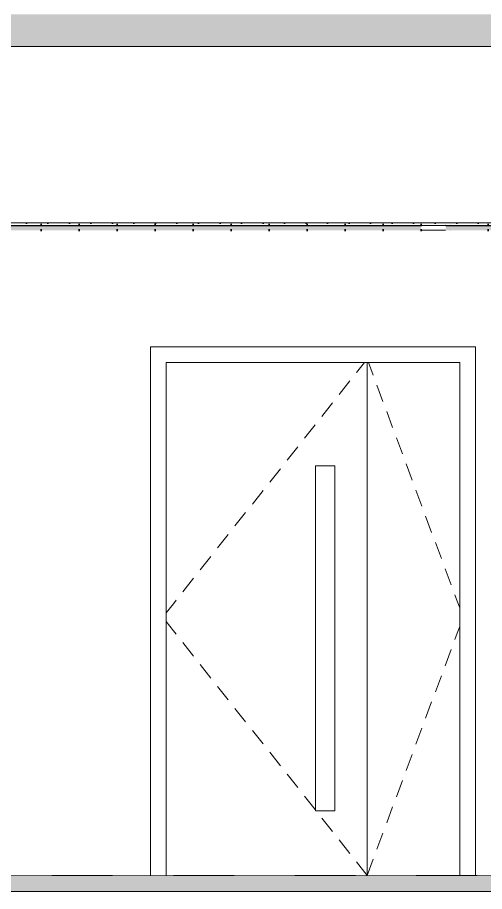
# Model space of a CAD drawing. Header units: millimetres. Extents: x -46169 to 228156, y -86316 to 18123.
# Drawn here: x 219208 to 221378, y -82605 to -78540 of the extents above; entities that cross this region are included whole.
import ezdxf

# ---------------------------------------------------------------- set-up
doc = ezdxf.new("R2010")
doc.units = ezdxf.units.MM
doc.header["$MEASUREMENT"] = 0
for name, pattern in [('Dashed', [2822.222233, 1411.111116, -1411.111116]), ('Dense Dotted', [176.388884, 0, -176.388884]), ('Wipeout_Contour', [1000, 0, -1000])]:
    doc.linetypes.add(name, pattern=pattern)
for name, color, linetype, lineweight, true_color in [('0_Pen_No__105', 7, 'Continuous', 15, 0xa6a6a6), ('A-20-M_Floor_Slab_Pen_No__102', 7, 'Continuous', 15, 0xcccccc), ('A-20-M_Floor_Slab_Pen_No__109', 7, 'Continuous', 15, 0xa6a6a6), ('A-20-M_Floor_Slab_Pen_No__162', 7, 'Continuous', 0, 0xe47200), ('New_A-20-M_Ceiling_Pen_No__102', 7, 'Continuous', 15, 0xcccccc), ('New_A-20-M_Ceiling_Pen_No__29', 7, 'Continuous', 50, 0x2a2a2a), ('New_A-20-M_Ceiling_Pen_No__81', 7, 'Continuous', 20, 0x6a6a6a), ('New_ArchiCAD Doors_Pen_No__63', 7, 'Continuous', 20, 0x606060)]:
    doc.layers.add(name, color=color, linetype=linetype, lineweight=lineweight, true_color=true_color)
for name, color, linetype in [('A-20-M_Floor_Slab', 7, 'Continuous'), ('New_A-20-M_Ceiling', 7, 'Continuous'), ('New_A-25-M_Wall_Int', 7, 'Continuous'), ('New_ArchiCAD Doors', 7, 'Continuous')]:
    doc.layers.add(name, color=color, linetype=linetype)
for name, color, linetype, lineweight in [('A-20-M_Floor_Slab_Pen_No__1', 7, 'Continuous', 13), ('A-20-M_Floor_Slab_Pen_No__146', 8, 'Continuous', 0), ('A-20-M_Floor_Slab_Pen_No__150', 7, 'Continuous', 0), ('A-20-M_Floor_Slab_Pen_No__194', 7, 'Continuous', 25)]:
    doc.layers.add(name, color=color, linetype=linetype, lineweight=lineweight)

# ---------------------------------------------------------------- blocks, each defined once
blk = doc.blocks.new('Section Elem_547_3', base_point=(223698.6, -82529.3))
at = {"color": 254, "linetype": 'Wipeout_Contour', "lineweight": 0, "ltscale": 925054.308069}
blk.add_wipeout([(222809.4, -82604.3), (222809.4, -82529.3), (209207.6, -82529.3), (209207.6, -82604.3)], dxfattribs=at).dxf.layer = 'A-20-M_Floor_Slab'
at = {"layer": 'A-20-M_Floor_Slab_Pen_No__109', "linetype": 'Continuous'}
h = blk.add_hatch(dxfattribs=at)
h.set_pattern_fill('Lightweight_Concrete_0003', color=256, style=0, pattern_type=2)
h.set_pattern_definition([(0, (223698.64, -82529.25), (0, 779.423), [48.75, -401.25]), (0, (223923.64, -82139.5), (0, 779.423), [48.75, -401.25]), (60, (223698.64, -82529.25), (-675, 389.71), [48.75, -401.25]), (60, (224148.64, -82529.25), (-675, 389.71), [48.75, -401.25]), (120, (223747.4, -82529.25), (675, 389.71), [48.75, -401.25]), (120, (224197.4, -82529.25), (675, 389.71), [48.75, -401.25]), (0, (223698.64, -82454.25), (0, 150), [0, -150, 0, -225]), (45, (223773.64, -82454.25), (-106.066, 106.066), [0, -112.5, 0, -187.5])])
h.paths.add_polyline_path([(222809.4, -82604.3), (222809.4, -82529.3), (209207.6, -82529.3), (209207.6, -82604.3)])
at = {"layer": 'A-20-M_Floor_Slab_Pen_No__162', "linetype": 'Continuous'}
blk.add_hatch(color=256, dxfattribs=at).paths.add_polyline_path([(222809.4, -82604.8), (222809.4, -82604.3), (209207.6, -82604.3), (209207.6, -82604.8)])
at = {"layer": 'A-20-M_Floor_Slab_Pen_No__1', "linetype": 'Continuous'}
for p, q in [((222809.4, -82529.3), (214652.8, -82529.3)), ((222809.4, -82604.3), (209207.6, -82604.3))]:
    blk.add_line(p, q, dxfattribs=at)
blk = doc.blocks.new('Section Elem_548_3', base_point=(223698.6, -82529.3))
at = {"color": 254, "linetype": 'Wipeout_Contour', "lineweight": 0, "ltscale": 1371851.472519723}
blk.add_wipeout([(222290.9, -78674.3), (222290.9, -78524.3), (212712.2, -78524.3), (212540.5, -78524.3), (209207.6, -78524.3), (209207.6, -78674.3)], dxfattribs=at).dxf.layer = 'A-20-M_Floor_Slab'
at = {"layer": 'A-20-M_Floor_Slab_Pen_No__146', "linetype": 'Continuous'}
h = blk.add_hatch(dxfattribs=at)
h.set_pattern_fill('Structural_Concrete_0003', color=256, style=0, pattern_type=2)
h.set_pattern_definition([(45, (223698.64, -82529.25), (-367.423, 367.423), [50, -250]), (45, (223621, -82239.47), (-367.423, 367.423), [50, -250]), (105, (223698.64, -82529.25), (501.91, 134.486), [50, -250]), (105, (223910.8, -82317.1), (501.91, 134.486), [50, -250]), (165, (223734, -82493.9), (134.486, 501.91), [50, -250]), (165, (223946.13, -82281.76), (134.486, 501.91), [50, -250]), (45, (223663.29, -82493.89), (-70.7107, 70.7107), [0, -100, 0, -150]), (90, (223698.64, -82458.54), (-100, 0), [0, -75, 0, -125])])
h.paths.add_polyline_path([(222290.9, -78674.3), (222290.9, -78524.3), (212712.2, -78524.3), (212540.5, -78524.3), (209207.6, -78524.3), (209207.6, -78674.3)])
at = {"color": 254, "linetype": 'Wipeout_Contour', "lineweight": 0, "ltscale": 2791712.02349128}
blk.add_wipeout([(222290.9, -79494.3), (222290.9, -78676.7), (222290.9, -78675.3), (222290.9, -78675.2), (222290.9, -78675), (222290.9, -78675), (222290.9, -78675), (222290.9, -78674.3), (209207.6, -78674.3), (209207.6, -79494.3), (214550.8, -79494.3), (214652.8, -79494.3)], dxfattribs=at).dxf.layer = 'A-20-M_Floor_Slab'
at = {"layer": 'A-20-M_Floor_Slab_Pen_No__150', "linetype": 'Continuous'}
blk.add_line((222290.9, -78674.3), (209207.6, -78674.3), dxfattribs=at)
at = {"color": 254, "linetype": 'Wipeout_Contour', "lineweight": 0, "ltscale": 929964.969123}
blk.add_wipeout([(214652.8, -79494.3), (214652.8, -79509.3), (222290.9, -79509.3), (222290.9, -79494.3)], dxfattribs=at).dxf.layer = 'A-20-M_Floor_Slab'
at = {"layer": 'A-20-M_Floor_Slab_Pen_No__102', "linetype": 'Continuous'}
h = blk.add_hatch(dxfattribs=at)
h.set_pattern_fill('Plaster_0003', color=256, style=0, pattern_type=2)
h.set_pattern_definition([(0, (223698.64, -82529.25), (0, 173.205), [0, -100]), (0, (223748.64, -82442.65), (0, 173.205), [0, -100])])
h.paths.add_polyline_path([(214652.8, -79494.3), (214652.8, -79509.3), (222290.9, -79509.3), (222290.9, -79494.3)])
at = {"layer": 'A-20-M_Floor_Slab_Pen_No__150', "linetype": 'Continuous'}
blk.add_line((222290.9, -79494.3), (214652.8, -79494.3), dxfattribs=at)
at = {"layer": 'A-20-M_Floor_Slab_Pen_No__194', "linetype": 'Continuous'}
blk.add_line((222290.9, -79509.3), (214652.8, -79509.3), dxfattribs=at)
blk = doc.blocks.new('Section Elem_562_3', base_point=(223698.6, -82529.3))
at = {"color": 254, "linetype": 'Wipeout_Contour', "lineweight": 0, "ltscale": 3723889.350162207}
blk.add_wipeout([(214652.8, -80071.3), (214668.8, -80071.3), (214668.8, -80137.3), (214667.7, -80137.3), (214667.7, -82529.3), (218150.1, -82529.3), (218150.1, -80071.3), (219160.1, -80071.3), (219160.1, -82529.3), (219825.9, -82529.3), (219825.9, -80071.3), (221335.9, -80071.3), (221335.9, -82529.3), (223248.4, -82529.3), (223248.4, -79529.3), (214652.8, -79529.3)], dxfattribs=at).dxf.layer = 'New_A-25-M_Wall_Int'
blk = doc.blocks.new('Section Elem_573_3', base_point=(223698.6, -82529.3))
at = {"color": 254, "linetype": 'Wipeout_Contour', "lineweight": 0, "ltscale": 937711.094509}
blk.add_wipeout([(219898.9, -82529.3), (219898.9, -80144.3), (219825.9, -80144.3), (219825.9, -82529.3)], dxfattribs=at).dxf.layer = 'New_ArchiCAD Doors'
at = {"color": 254, "linetype": 'Wipeout_Contour', "lineweight": 0, "ltscale": 942966.775952}
blk.add_wipeout([(221262.7, -82529.3), (221262.9, -82529.3), (221262.9, -80144.3), (221262.7, -80144.3)], dxfattribs=at).dxf.layer = 'New_ArchiCAD Doors'
at = {"color": 254, "linetype": 'Wipeout_Contour', "lineweight": 0, "ltscale": 941189.524871}
blk.add_wipeout([(220832.7, -82229.3), (220832.7, -80624.3), (220682.7, -80624.3), (220682.7, -82229.3)], dxfattribs=at).dxf.layer = 'New_ArchiCAD Doors'
at = {"color": 254, "linetype": 'Wipeout_Contour', "lineweight": 0, "ltscale": 943104.082749}
blk.add_wipeout([(221335.9, -80144.3), (221262.9, -80144.3), (221262.9, -82529.3), (221335.9, -82529.3)], dxfattribs=at).dxf.layer = 'New_ArchiCAD Doors'
at = {"color": 254, "linetype": 'Wipeout_Contour', "lineweight": 0, "ltscale": 939268.731369}
blk.add_wipeout([(220592.7, -80624.3), (219898.9, -80624.3), (219898.9, -82229.3), (220592.7, -82229.3)], dxfattribs=at).dxf.layer = 'New_ArchiCAD Doors'
at = {"layer": 'New_ArchiCAD Doors_Pen_No__63', "linetype": 'Continuous'}
for p, q in [((220348.7, -80739.9), (220299.1, -80802.6)), ((220268, -80841.8), (220218.4, -80904.6)), ((220187.4, -80943.8), (220137.7, -81006.5)), ((220106.7, -81045.7), (220057, -81108.5)), ((220026, -81147.7), (219976.4, -81210.4)), ((219945.4, -81249.6), (219932.4, -81266)), ((219932.4, -81266), (219898.9, -81308.3)), ((219932.4, -81391.5), (219898.9, -81349.2)), ((219945.4, -81407.9), (219932.4, -81391.5)), ((220026, -81509.8), (219976.4, -81447.1)), ((220106.7, -81611.8), (220057, -81549)), ((220187.4, -81713.7), (220137.7, -81651)), ((220268, -81815.7), (220218.4, -81752.9)), ((220348.7, -81917.6), (220299.1, -81854.9)), ((220429.4, -82019.5), (220379.7, -81956.8)), ((220510, -82121.5), (220460.4, -82058.7))]:
    blk.add_line(p, q, dxfattribs=at)
at = {"color": 254, "linetype": 'Wipeout_Contour', "lineweight": 0, "ltscale": 1408086.517609997}
blk.add_wipeout([(219825.9, -80071.3), (219825.9, -80144.3), (219898.9, -80144.3), (221262.9, -80144.3), (221335.9, -80144.3), (221335.9, -80071.3)], dxfattribs=at).dxf.layer = 'New_ArchiCAD Doors'
at = {"color": 254, "linetype": 'Wipeout_Contour', "lineweight": 0, "ltscale": 1411966.13991353}
blk.add_wipeout([(219898.9, -82229.3), (219898.9, -82529.3), (220832.7, -82529.3), (220832.7, -82229.3), (220682.7, -82229.3), (220592.7, -82229.3)], dxfattribs=at).dxf.layer = 'New_ArchiCAD Doors'
at = {"layer": 'New_ArchiCAD Doors_Pen_No__63', "linetype": 'Continuous'}
for p, q in [((221335.9, -80071.3), (219825.9, -80071.3)), ((219825.9, -80071.3), (219825.9, -80144.3)), ((221335.9, -80144.3), (221335.9, -80071.3)), ((219825.9, -80144.3), (219825.9, -82529.3)), ((221335.9, -82529.3), (221335.9, -80144.3)), ((220671.4, -82325.4), (220621.7, -82262.6)), ((220752.1, -82427.3), (220702.4, -82364.6))]:
    blk.add_line(p, q, dxfattribs=at)
at = {"color": 254, "linetype": 'Wipeout_Contour', "lineweight": 0, "ltscale": 1408091.188080119}
blk.add_wipeout([(219898.9, -80144.3), (219898.9, -80624.3), (220592.7, -80624.3), (220682.7, -80624.3), (220832.7, -80624.3), (220832.7, -80144.3)], dxfattribs=at).dxf.layer = 'New_ArchiCAD Doors'
at = {"layer": 'New_ArchiCAD Doors_Pen_No__63', "linetype": 'Continuous'}
for p, q in [((219898.9, -82529.3), (219898.9, -80144.3)), ((220752.1, -80230.2), (220702.4, -80292.9)), ((220671.4, -80332.1), (220621.7, -80394.9)), ((220590.7, -80434.1), (220541.1, -80496.8)), ((220510, -80536), (220460.4, -80598.8)), ((220429.4, -80638), (220379.7, -80700.7))]:
    blk.add_line(p, q, dxfattribs=at)
at = {"color": 254, "linetype": 'Wipeout_Contour', "lineweight": 0, "ltscale": 942159.41739}
blk.add_wipeout([(221262.7, -80144.3), (220832.7, -80144.3), (220832.7, -82529.3), (221262.7, -82529.3)], dxfattribs=at).dxf.layer = 'New_ArchiCAD Doors'
at = {"color": 254, "linetype": 'Wipeout_Contour', "lineweight": 0, "ltscale": 940739.147003}
blk.add_wipeout([(220592.7, -82229.3), (220682.7, -82229.3), (220682.7, -80624.3), (220592.7, -80624.3)], dxfattribs=at).dxf.layer = 'New_ArchiCAD Doors'
at = {"layer": 'New_ArchiCAD Doors_Pen_No__63', "linetype": 'Continuous'}
for p, q in [((219898.9, -80144.3), (221262.9, -80144.3)), ((220820.1, -80144.3), (220783.1, -80191)), ((220832.7, -80144.3), (220832.7, -82529.3)), ((220838.7, -80144.3), (220860.6, -80203.2)), ((221262.7, -82529.3), (221262.7, -80144.3)), ((221262.9, -80144.3), (221262.9, -82529.3)), ((220878, -80250.1), (220905.9, -80325.1)), ((220923.3, -80372), (220951.1, -80447)), ((220968.5, -80493.8), (220996.4, -80568.8)), ((220592.7, -82229.3), (220592.7, -80624.3)), ((220592.7, -80624.3), (220682.7, -80624.3)), ((220682.7, -82229.3), (220682.7, -80624.3)), ((220682.7, -80624.3), (220682.7, -82229.3)), ((221013.8, -80615.7), (221041.7, -80690.7)), ((221059.1, -80737.6), (221087, -80812.6)), ((221104.4, -80859.4), (221132.2, -80934.4)), ((221149.6, -80981.3), (221177.5, -81056.3)), ((221194.9, -81103.1), (221222.8, -81178.1)), ((221240.2, -81225), (221250.9, -81253.8)), ((221250.9, -81253.8), (221262.7, -81285.7)), ((221250.9, -81403.7), (221262.7, -81371.8)), ((221240.2, -81432.5), (221250.9, -81403.7)), ((221194.9, -81554.4), (221222.8, -81479.4)), ((221149.6, -81676.2), (221177.5, -81601.2)), ((221104.4, -81798.1), (221132.2, -81723.1)), ((221059.1, -81919.9), (221087, -81844.9)), ((221013.8, -82041.8), (221041.7, -81966.8)), ((220968.5, -82163.7), (220996.4, -82088.7)), ((220590.7, -82223.4), (220541.1, -82160.7)), ((220682.7, -82229.3), (220592.7, -82229.3)), ((220923.3, -82285.5), (220951.1, -82210.5)), ((220878, -82407.4), (220905.9, -82332.4)), ((220832.7, -82529.3), (220783.1, -82466.5)), ((220832.7, -82529.3), (220860.6, -82454.3))]:
    blk.add_line(p, q, dxfattribs=at)
blk = doc.blocks.new('Section Elem_591_3', base_point=(223698.6, -82529.3))
at = {"color": 254, "linetype": 'Wipeout_Contour', "lineweight": 0, "ltscale": 947827.719661}
blk.add_wipeout([(223159.6, -79529.3), (223273.7, -79529.3), (223273.7, -79504.3), (223159.6, -79504.3)], dxfattribs=at).dxf.layer = 'New_A-20-M_Ceiling'
at = {"color": 254, "linetype": 'Wipeout_Contour', "lineweight": 0, "ltscale": 940205.598456}
blk.add_wipeout([(221186.6, -79509.3), (221186.6, -79529.3), (221197.1, -79529.3), (221197.1, -79509.3)], dxfattribs=at).dxf.layer = 'New_A-20-M_Ceiling'
at = {"layer": 'New_A-20-M_Ceiling_Pen_No__81', "linetype": 'Continuous', "lineweight": 0, "true_color": 0x353535}
for points in [[(221197.1, -79504.3), (221197.1, -79529.3), (223159.6, -79529.3), (223159.6, -79504.3)], [(223273.7, -79504.3), (223273.7, -79529.3), (223865.7, -79529.3), (223865.7, -79504.3)]]:
    blk.add_hatch(color=250, dxfattribs=at).paths.add_polyline_path(points)
at = {"layer": 'New_A-20-M_Ceiling_Pen_No__102', "linetype": 'Continuous'}
for p, q in [((223159.6, -79504.3), (223273.7, -79504.3)), ((221186.6, -79529.3), (221197.1, -79529.3)), ((223159.6, -79529.3), (223273.7, -79529.3))]:
    blk.add_line(p, q, dxfattribs=at)
at = {"layer": 'New_A-20-M_Ceiling_Pen_No__29', "linetype": 'Dense Dotted'}
for p, q in [((221197.1, -79504.3), (221197.1, -79529.3)), ((223159.6, -79504.3), (221197.1, -79504.3)), ((223159.6, -79504.3), (223159.6, -79529.3)), ((223273.7, -79504.3), (223273.7, -79529.3)), ((223865.7, -79504.3), (223273.7, -79504.3)), ((223159.6, -79529.3), (221197.1, -79529.3)), ((223865.7, -79529.3), (223273.7, -79529.3))]:
    blk.add_line(p, q, dxfattribs=at)
blk = doc.blocks.new('Section Elem_592_3', base_point=(223698.6, -82529.3))
at = {"color": 254, "linetype": 'Wipeout_Contour', "lineweight": 0, "ltscale": 939990.750942}
blk.add_wipeout([(221083, -79529.3), (221186.6, -79529.3), (221186.6, -79509.3), (221083, -79509.3)], dxfattribs=at).dxf.layer = 'New_A-20-M_Ceiling'
at = {"layer": 'New_A-20-M_Ceiling_Pen_No__81', "linetype": 'Continuous', "lineweight": 0, "true_color": 0x353535}
blk.add_hatch(color=250, dxfattribs=at).paths.add_polyline_path([(221083, -79529.3), (221083, -79504.3), (219126, -79504.3), (219126, -79529.3)])
at = {"layer": 'New_A-20-M_Ceiling_Pen_No__102', "linetype": 'Continuous'}
blk.add_line((221083, -79529.3), (221186.6, -79529.3), dxfattribs=at)
at = {"layer": 'New_A-20-M_Ceiling_Pen_No__29', "linetype": 'Dense Dotted'}
for p, q in [((221083, -79504.3), (219126, -79504.3)), ((221083, -79504.3), (221083, -79529.3)), ((221083, -79529.3), (219126, -79529.3))]:
    blk.add_line(p, q, dxfattribs=at)
blk = doc.blocks.new('A03 Atria and Internal Elevatio_STORY_MARKER', base_point=(223698.6, -82529.3))
at = {"layer": '0_Pen_No__105', "linetype": 'Dashed', "ltscale": 0.2}
blk.add_line((209207.6, -82529.3), (223865.7, -82529.3), dxfattribs=at)

msp = doc.modelspace()

# ---------------------------------------------------------------- block references
at = {"layer": 'A-20-M_Floor_Slab'}
for name in ['Section Elem_548_3', 'Section Elem_547_3']:
    msp.add_blockref(name, (223698.6, -82529.3), dxfattribs=at)

# ---------------------------------------------------------------- next in the draw order: block references
at = {"layer": 'New_A-25-M_Wall_Int'}
msp.add_blockref('Section Elem_562_3', (223698.6, -82529.3), dxfattribs=at)

# ---------------------------------------------------------------- next in the draw order: block references
at = {"layer": 'New_A-20-M_Ceiling'}
msp.add_blockref('Section Elem_591_3', (223698.6, -82529.3), dxfattribs=at)
at = {"layer": 'New_ArchiCAD Doors'}
msp.add_blockref('Section Elem_573_3', (223698.6, -82529.3), dxfattribs=at)

# ---------------------------------------------------------------- next in the draw order: block references
at = {"layer": 'New_A-20-M_Ceiling'}
msp.add_blockref('Section Elem_592_3', (223698.6, -82529.3), dxfattribs=at)

# ---------------------------------------------------------------- next in the draw order: block references
at = {"linetype": 'Continuous', "lineweight": 0}
msp.add_blockref('A03 Atria and Internal Elevatio_STORY_MARKER', (223698.6, -82529.3), dxfattribs=at)

doc.saveas('drawing.dxf')
